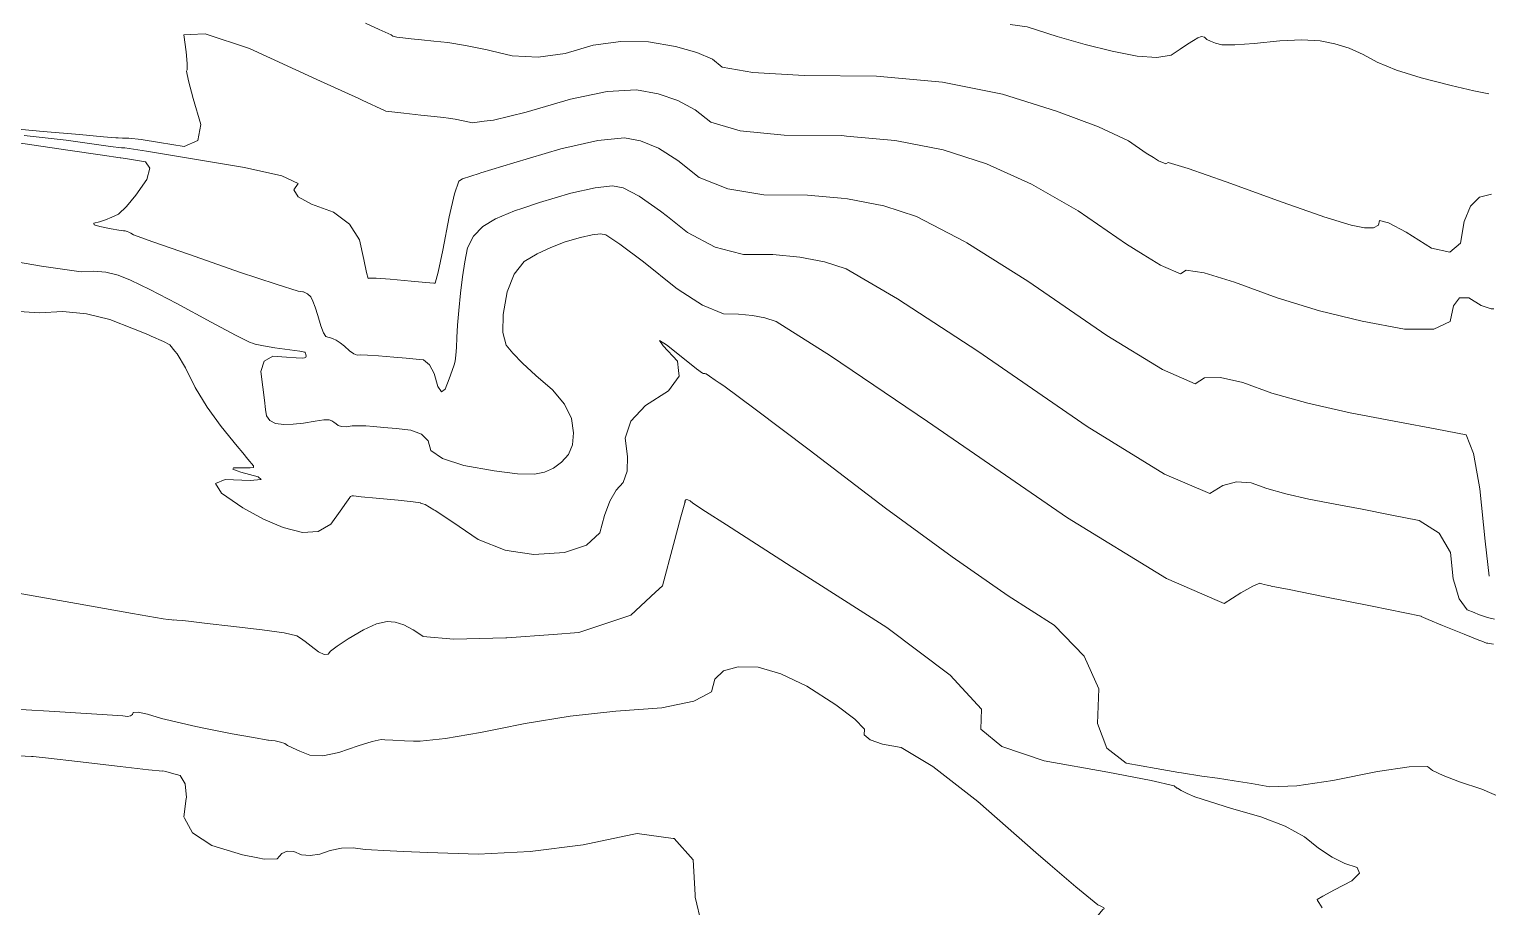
# Model space of a CAD drawing. Header units: inches. Extents: x 1337389 to 1347141, y 407035 to 414577.
# Drawn here: x 1345769 to 1346535, y 409323 to 409785 of the extents above; entities that cross this region are included whole.
import ezdxf

# ---------------------------------------------------------------- set-up
doc = ezdxf.new("R2010")
doc.units = ezdxf.units.IN
doc.header["$MEASUREMENT"] = 0
doc.layers.add('Topo', color=7, linetype='Continuous', lineweight=15, true_color=0x459900)

msp = doc.modelspace()

# ---------------------------------------------------------------- linework, layer by layer
at = {"layer": 'Topo'}
msp.add_line((1346019.5741, 409464.8731, 865), (1346043.879, 409466.6211, 865), dxfattribs=at)
for points, elevation in [([(1345945.3061, 409788.003), (1345952.4511, 409784.7131), (1345958.685, 409781.7792), (1345959.6211, 409781.221), (1345961.7059, 409780.6949), (1345964.9419, 409780.199), (1345969.3276, 409779.7338), (1345974.729, 409779.179), (1345981.144, 409778.533), (1345988.5729, 409777.797), (1345997.908, 409776.2641), (1346009.1479, 409773.934), (1346011.2489, 409773.434)], 835), ([(1346395.346, 409776.631), (1346392.023, 409777.4829), (1346389.3958, 409778.4281), (1346387.4652, 409779.4658), (1346386.229, 409780.598), (1346384.636, 409780.8889), (1346382.6839, 409780.3371), (1346380.3751, 409778.9438), (1346377.2831, 409776.947), (1346373.4079, 409774.3451), (1346368.7512, 409771.138), (1346361.2329, 409769.8919), (1346350.8549, 409770.6081), (1346337.6159, 409773.2851), (1346323.5641, 409776.7469), (1346308.6982, 409780.992), (1346293.0172, 409786.0211), (1346284.083, 409787.2319)], 830), ([(1345749.5649, 409733.5037), (1345775.937, 409731.021), (1345794.9599, 409729.3642), (1345807.6669, 409728.2548), (1345814.058, 409727.695), (1345814.134, 409727.684), (1345815.2939, 409727.6491), (1345817.5371, 409727.589), (1345820.864, 409727.5061), (1345827.3659, 409726.7391), (1345837.045, 409725.2881), (1345849.9, 409723.1531), (1345857.131, 409726.2901), (1345858.74, 409734.6988), (1345854.7258, 409748.3801), (1345852.2031, 409757.719), (1345851.172, 409762.7151), (1345851.6329, 409763.3692), (1345851.5699, 409766.778), (1345850.9829, 409772.9409), (1345849.8729, 409781.8589), (1345853.102, 409782.017)], 840), ([(1345853.102, 409782.017), (1345860.964, 409782.4019), (1345884.255, 409774.5691), (1345919.747, 409758.361), (1345941.782, 409748.283)], 840), ([(1346535.5971, 409750.7839), (1346527.7771, 409752.422), (1346515.9218, 409755.2481), (1346500.0319, 409759.264), (1346487.0271, 409763.3089), (1346476.9081, 409767.3839), (1346469.6751, 409771.4869), (1346462.2841, 409774.7391), (1346454.7352, 409777.1391), (1346447.027, 409778.6869), (1346437.372, 409779.2239), (1346425.7689, 409778.7501), (1346412.2189, 409777.2651), (1346402.078, 409776.558), (1346395.346, 409776.631)], 830), ([(1346011.2489, 409773.434), (1346022.293, 409770.8069), (1346035.9711, 409770.1669), (1346050.1811, 409772.0129), (1346064.9229, 409776.346), (1346079.51, 409778.392), (1346093.9431, 409778.1502), (1346108.221, 409775.622), (1346119.454, 409772.5611), (1346127.6411, 409768.9682), (1346132.7832, 409764.844), (1346148.8541, 409761.9949), (1346175.8551, 409760.423), (1346213.7869, 409760.127), (1346248.5373, 409756.8948), (1346280.1071, 409750.7273), (1346308.4952, 409741.6218), (1346330.5259, 409733.4141), (1346346.198, 409726.105), (1346355.511, 409719.694), (1346359.478, 409717.259)], 835), ([(1346007.6318, 409736.368), (1346012.4669, 409737.0321), (1346029.6361, 409741.2151), (1346052.9558, 409748.069), (1346072.298, 409751.9669), (1346087.661, 409752.9069), (1346099.0451, 409750.8909), (1346109.3429, 409747.3751), (1346118.553, 409742.3578), (1346126.6759, 409735.842), (1346142.2359, 409731.418), (1346165.2318, 409729.0879), (1346195.6649, 409728.8511), (1346198.0219, 409728.631)], 840), ([(1345941.782, 409748.283), (1345943.5241, 409747.486), (1345955.585, 409741.9458), (1345955.9319, 409741.7389), (1345959.183, 409741.282), (1345965.3389, 409740.5729), (1345974.4, 409739.613), (1345981.3581, 409738.882), (1345986.2121, 409738.38), (1345988.9631, 409738.107), (1345992.4191, 409737.5399), (1345996.5812, 409736.6769), (1346001.4489, 409735.5187), (1346007.6318, 409736.368)], 840), ([(1345765.9141, 409728.9819), (1345787.8899, 409726.5041), (1345801.4961, 409724.4749), (1345811.1839, 409723.1068), (1345816.956, 409722.3999), (1345818.8101, 409722.353), (1345830.2179, 409720.633), (1345851.182, 409717.239), (1345881.7001, 409712.1709), (1345901.269, 409707.66), (1345909.8881, 409703.706), (1345907.5571, 409700.3089), (1345909.8669, 409696.6509), (1345916.8169, 409692.7321), (1345928.409, 409688.5521), (1345936.8609, 409682.3198), (1345942.176, 409674.0369), (1345944.352, 409663.7019), (1345945.874, 409656.913), (1345946.7421, 409653.6711), (1345946.9571, 409653.975), (1345950.792, 409653.8531), (1345958.25, 409653.305), (1345969.3276, 409652.3319), (1345976.9652, 409651.6562), (1345981.1589, 409651.279), (1345981.9101, 409651.1987), (1345983.4959, 409656.999), (1345985.9149, 409668.6781), (1345989.1678, 409686.235), (1345991.987, 409698.323), (1345994.371, 409704.9409), (1345996.3211, 409706.0891), (1346004.959, 409708.9739)], 845), ([(1346004.959, 409708.9739), (1346005.9121, 409709.292), (1346023.1429, 409714.5482), (1346048.0151, 409721.8579), (1346067.4271, 409726.23), (1346081.378, 409727.664), (1346089.8691, 409726.16), (1346099.232, 409722.189), (1346109.465, 409715.748), (1346120.5691, 409706.8399), (1346135.617, 409700.8411), (1346154.6091, 409697.753), (1346177.5439, 409697.574), (1346195.1988, 409695.9321)], 845), ([(1346198.0219, 409728.631), (1346223.5461, 409726.2571), (1346224.5949, 409726.052)], 840), ([(1346224.5949, 409726.052), (1346248.875, 409721.308), (1346271.6521, 409714.003), (1346295.298, 409703.3089), (1346319.8121, 409689.2259), (1346345.194, 409671.7532), (1346354.0339, 409666.3249)], 840), ([(1345761.7222, 409725.314), (1345788.8581, 409721.2671), (1345807.0751, 409718.565), (1345816.374, 409717.2099), (1345816.756, 409717.201), (1345819.1009, 409716.847), (1345823.411, 409716.1489), (1345829.6851, 409715.107), (1345831.9819, 409711.6639), (1345830.302, 409705.8201), (1345824.645, 409697.574), (1345819.6881, 409691.5072), (1345815.4329, 409687.618), (1345811.8771, 409685.907), (1345808.5499, 409684.541), (1345805.452, 409683.5209), (1345802.581, 409682.8461), (1345802.6461, 409682.0221), (1345805.646, 409681.049), (1345811.5809, 409679.9279), (1345815.7061, 409679.1881), (1345818.0211, 409678.8309), (1345818.5239, 409678.856), (1345819.0269, 409678.8071), (1345819.5301, 409678.6841), (1345820.0321, 409678.4879), (1345820.8341, 409678.1019), (1345821.9369, 409677.5269), (1345823.339, 409676.763), (1345833.419, 409673.083), (1345852.1752, 409666.4859), (1345879.608, 409656.9729), (1345888.1029, 409654.116)], 850), ([(1346359.478, 409717.259), (1346362.0901, 409715.655), (1346365.9352, 409713.987), (1346367.045, 409714.69), (1346377.6041, 409711.5591), (1346397.6131, 409704.5931), (1346427.071, 409693.7919), (1346447.5001, 409686.683)], 835), ([(1346027.946, 409690.7619), (1346036.705, 409693.7739), (1346053.1022, 409698.5929), (1346065.899, 409701.4761), (1346075.096, 409702.421), (1346080.694, 409701.4298), (1346089.1211, 409697.0018), (1346100.377, 409689.138), (1346103.9858, 409686.2419)], 850), ([(1346195.1988, 409695.9321), (1346198.5559, 409695.62), (1346217.6441, 409691.8901), (1346234.8092, 409686.3851), (1346260.0699, 409673.203), (1346261.3581, 409672.398)], 845), ([(1346525.939, 409691.7228), (1346530.764, 409696.5019), (1346537.0948, 409698.0042)], 835), ([(1345912.3169, 409646.7611), (1345912.6349, 409646.7189), (1345914.8559, 409645.7279), (1345916.501, 409644.1179), (1345917.5701, 409641.8879), (1345918.797, 409638.608), (1345920.1841, 409634.2781), (1345921.7279, 409628.899), (1345923.1319, 409625.2131), (1345924.396, 409623.2201), (1345925.5199, 409622.9211), (1345926.816, 409622.4949), (1345928.287, 409621.9408), (1345929.9299, 409621.261), (1345931.8981, 409619.9872), (1345934.1918, 409618.118), (1345936.81, 409615.6541), (1345939.072, 409614.078), (1345940.979, 409613.389), (1345942.5301, 409613.5861), (1345946.236, 409613.4829), (1345952.097, 409613.08), (1345960.1119, 409612.376), (1345966.727, 409611.783), (1345971.9419, 409611.302), (1345975.7548, 409610.9329), (1345978.9199, 409608.409), (1345981.437, 409603.729), (1345983.3048, 409596.8942), (1345985.2329, 409594.1611), (1345987.2221, 409595.5292), (1345989.2701, 409600.998), (1345990.8091, 409605.2908), (1345991.8379, 409608.4069), (1345992.3561, 409610.347), (1345992.755, 409613.369), (1345993.0339, 409617.4719), (1345993.193, 409622.658), (1345993.615, 409629.1529), (1345994.298, 409636.958), (1345995.2441, 409646.072), (1345996.3259, 409654.5891), (1345997.546, 409662.5079), (1345998.9021, 409669.829), (1346002.034, 409676.0209), (1346006.9419, 409681.0851), (1346013.6252, 409685.0203), (1346023.546, 409689.25), (1346027.946, 409690.7619)], 850), ([(1346447.5001, 409686.683), (1346448.9899, 409686.165), (1346463.37, 409681.712), (1346470.2121, 409680.434), (1346474.9509, 409680.4251), (1346477.5901, 409681.6849), (1346478.1271, 409684.2149), (1346482.9691, 409683.0439), (1346492.114, 409678.1742), (1346505.5639, 409669.603), (1346515.1319, 409667.664), (1346520.82, 409672.3549), (1346522.6261, 409683.6781), (1346525.939, 409691.7228)], 835), ([(1346103.9858, 409686.2419), (1346114.463, 409677.8381), (1346128.9988, 409670.265), (1346137.1452, 409668.1739)], 850), ([(1345885.947, 409619.648), (1345887.2571, 409619.194), (1345891.5962, 409618.2498), (1345897.6901, 409617.2572), (1345905.5391, 409616.2149), (1345910.796, 409615.4721), (1345913.4597, 409615.0251), (1345913.5319, 409614.875), (1345913.665, 409614.48), (1345913.858, 409613.8389), (1345914.113, 409612.953), (1345913.8998, 409612.3339), (1345913.2191, 409611.9819), (1345912.0698, 409611.899), (1345908.9049, 409612.0099), (1345903.723, 409612.3161), (1345896.5241, 409612.8171), (1345892.063, 409610.352), (1345890.339, 409604.9199), (1345891.3521, 409596.5211), (1345892.173, 409589.809), (1345892.801, 409584.7861), (1345893.2369, 409581.4501), (1345894.9597, 409579.0491), (1345897.9709, 409577.582), (1345902.2689, 409577.05), (1345907.175, 409577.0769), (1345912.6889, 409577.664), (1345918.8119, 409578.811), (1345923.3211, 409579.398), (1345926.2179, 409579.4269), (1345927.501, 409578.896), (1345928.705, 409578.214), (1345929.8299, 409577.3811), (1345930.876, 409576.3959), (1345932.6231, 409575.8739), (1345935.069, 409575.813), (1345938.2169, 409576.2139), (1345941.6781, 409576.3619), (1345945.4531, 409576.2559), (1345949.5429, 409575.897), (1345954.8481, 409575.4069), (1345961.3691, 409574.788), (1345969.1059, 409574.039), (1345974.7191, 409571.879), (1345978.206, 409568.307), (1345979.5679, 409563.324), (1345985.791, 409559.0409), (1345996.8751, 409555.4602), (1346012.82, 409552.579), (1346025.2191, 409551.0381), (1346034.0731, 409550.8361), (1346039.3831, 409551.9751), (1346044.1379, 409554.0681), (1346048.3389, 409557.1181), (1346051.9859, 409561.1229), (1346054.0538, 409566.305), (1346054.5431, 409572.6629), (1346053.4521, 409580.1981), (1346049.8089, 409587.724), (1346043.613, 409595.2428), (1346034.8649, 409602.7529), (1346027.8689, 409609.1581), (1346022.6261, 409614.458), (1346019.136, 409618.6521), (1346017.4889, 409625.4161), (1346017.685, 409634.75), (1346019.725, 409646.6531), (1346023.372, 409655.9341), (1346028.626, 409662.5939), (1346035.4859, 409666.6339), (1346042.7003, 409670.1018), (1346050.2668, 409673.0011), (1346058.1881, 409675.3289), (1346064.37, 409676.721), (1346068.814, 409677.1779), (1346071.5179, 409676.6991), (1346079.0102, 409671.8161), (1346091.2891, 409662.5278), (1346108.3561, 409648.836), (1346109.589, 409648.0318)], 855), ([(1346261.3581, 409672.398), (1346293.4259, 409652.3461), (1346334.877, 409623.8118), (1346364.158, 409605.834), (1346381.2689, 409598.4099), (1346386.2099, 409601.541), (1346394.591, 409601.7639), (1346406.413, 409599.0771), (1346421.6749, 409593.481), (1346440.4742, 409588.1378), (1346462.8102, 409583.0491), (1346488.684, 409578.214), (1346507.4509, 409574.6861), (1346519.1119, 409572.4661), (1346523.6679, 409571.5539), (1346527.618, 409561.7802), (1346527.7739, 409560.9099)], 845), ([(1345730.6088, 409668.0941), (1345739.3951, 409666.4339), (1345774.9199, 409660.2338), (1345795.9109, 409657.293), (1345802.368, 409657.6099), (1345808.8179, 409656.9829), (1345815.2599, 409655.4111), (1345821.694, 409652.8942), (1345831.9791, 409647.9499), (1345846.1151, 409640.58), (1345864.1019, 409630.7829), (1345876.9542, 409623.953), (1345884.672, 409620.09), (1345885.947, 409619.648)], 855), ([(1346137.1452, 409668.1739), (1346143.985, 409666.418), (1346159.4219, 409666.297), (1346173.5649, 409664.9819), (1346186.413, 409662.472), (1346197.9661, 409658.766), (1346224.8419, 409643.097), (1346267.04, 409615.4658), (1346324.5598, 409575.8709), (1346365.1929, 409550.923), (1346388.937, 409540.622), (1346395.7919, 409544.9668), (1346403.084, 409546.866), (1346410.8118, 409546.3179), (1346418.977, 409543.3251), (1346429.0329, 409540.4671), (1346440.9809, 409537.7451), (1346454.8211, 409535.1579), (1346469.1001, 409532.422), (1346483.8149, 409529.537), (1346498.9691, 409526.502), (1346509.5301, 409519.877), (1346515.4989, 409509.6623), (1346516.875, 409495.856), (1346518.206, 409491.2749)], 850), ([(1346354.0339, 409666.3249), (1346363.124, 409660.7441), (1346364.683, 409660.068)], 840), ([(1346364.683, 409660.068), (1346373.602, 409656.1991), (1346376.6269, 409658.116), (1346386.0979, 409656.6608), (1346402.0129, 409651.835), (1346424.373, 409643.6362), (1346446.698, 409636.784), (1346468.989, 409631.278), (1346491.2451, 409627.1191), (1346506.665, 409627.089), (1346515.2489, 409631.1888), (1346516.9972, 409639.419), (1346520.2911, 409643.548), (1346525.132, 409643.579), (1346531.518, 409639.5088), (1346536.8599, 409637.7021), (1346538.267, 409637.8511)], 840), ([(1345531.298, 409656.249), (1345532.697, 409656.2751), (1345538.8649, 409654.1769), (1345559.5709, 409652.304), (1345594.814, 409650.656), (1345644.596, 409649.231), (1345685.2299, 409646.8751), (1345716.7161, 409643.586), (1345739.0539, 409639.366), (1345758.0831, 409636.7561), (1345773.802, 409635.7549), (1345786.212, 409636.365), (1345798.6079, 409635.1589), (1345810.99, 409632.1371), (1345823.357, 409627.3001), (1345830.8869, 409624.218)], 860), ([(1345888.1029, 409654.116), (1345898.8291, 409650.508), (1345909.838, 409647.0901), (1345912.3169, 409646.7611)], 850), ([(1346109.589, 409648.0318), (1346122.38, 409639.6882), (1346133.362, 409635.0829), (1346141.3011, 409635.021), (1346148.574, 409634.3441), (1346155.1821, 409633.0531), (1346161.1231, 409631.1468), (1346189.6141, 409612.992), (1346240.654, 409578.5861), (1346314.243, 409527.9301), (1346366.227, 409496.0129), (1346392.9402, 409484.423)], 855), ([(1345830.8869, 409624.218), (1345832.7083, 409623.4731), (1345839.0431, 409620.6548), (1345842.362, 409618.8469), (1345845.1, 409615.589)], 860), ([(1346109.787, 409605.2898), (1346109.172, 409610.266), (1346101.636, 409618.319), (1346099.7451, 409621.174), (1346103.499, 409618.8321), (1346112.8991, 409611.2911), (1346119.3118, 409606.263), (1346122.4441, 409603.9652)], 860), ([(1345845.1, 409615.589), (1345846.2609, 409614.2069), (1345850.742, 409606.7349), (1345855.804, 409596.43), (1345862.008, 409586.1511), (1345869.3519, 409575.8982), (1345877.8371, 409565.671), (1345880.8341, 409562.029)], 860), ([(1346021.8739, 409510.337), (1346033.7961, 409508.5511), (1346049.894, 409509.709), (1346061.43, 409513.53), (1346068.403, 409520.0149), (1346070.814, 409529.163), (1346073.6671, 409536.6299), (1346076.962, 409542.415), (1346080.7, 409546.5199), (1346082.7299, 409552.4478), (1346083.0521, 409560.199), (1346081.666, 409569.7737), (1346084.79, 409578.6972), (1346092.4229, 409586.97), (1346104.566, 409594.5909), (1346110.1491, 409602.3568), (1346109.787, 409605.2898)], 860), ([(1346122.4441, 409603.9652), (1346122.739, 409603.748), (1346123.1801, 409603.7439), (1346123.583, 409603.7061), (1346123.9501, 409603.6351), (1346124.28, 409603.529), (1346125.9951, 409602.4289), (1346129.0949, 409600.336), (1346131.114, 409598.9459)], 860), ([(1346131.114, 409598.9459), (1346133.58, 409597.2489), (1346149.9981, 409584.996), (1346178.3511, 409563.577), (1346218.6371, 409532.9919), (1346253.5319, 409507.449), (1346283.0341, 409486.9491), (1346307.1449, 409471.492), (1346323.004, 409455.149), (1346330.613, 409437.922), (1346329.9699, 409419.8089), (1346334.7892, 409406.8), (1346345.0712, 409398.892), (1346360.8141, 409396.0879), (1346372.702, 409394.0672)], 860), ([(1345880.8341, 409562.029), (1345883.502, 409558.787), (1345886.3472, 409555.2439), (1345886.371, 409555.0429), (1345886.397, 409554.832), (1345886.4262, 409554.6121), (1345886.4561, 409554.3809), (1345884.7218, 409554.2481), (1345881.224, 409554.21), (1345880.1411, 409554.222)], 860), ([(1346527.7739, 409560.9099), (1346530.964, 409543.1459), (1346533.7048, 409515.65), (1346535.7561, 409497.2269)], 845), ([(1345877.7861, 409552.643), (1345879.768, 409551.9059), (1345888.8361, 409549.4839), (1345890.484, 409548.048), (1345884.7119, 409547.599), (1345871.52, 409548.1351), (1345866.4639, 409545.923), (1345869.544, 409540.9609), (1345880.7611, 409533.2502), (1345891.5919, 409527.2271), (1345902.037, 409522.893), (1345912.0971, 409520.2469), (1345920.4411, 409520.7899), (1345927.0678, 409524.5239), (1345931.9792, 409531.4469), (1345935.2929, 409536.162), (1345937.01, 409538.669), (1345937.13, 409538.969), (1345937.365, 409539.1882), (1345937.7149, 409539.3279), (1345938.1811, 409539.387), (1345938.5449, 409539.4222), (1345938.8091, 409539.4321), (1345938.9729, 409539.418), (1345942.9691, 409539.032), (1345950.7971, 409538.274), (1345962.4583, 409537.145), (1345970.2501, 409536.3271), (1345974.173, 409535.8178), (1345974.227, 409535.619), (1345974.6591, 409535.4139), (1345975.4681, 409535.205), (1345976.6551, 409534.991), (1345981.2349, 409532.195)], 860), ([(1345880.1411, 409554.222), (1345875.9611, 409554.2701), (1345875.4759, 409553.5021), (1345877.7861, 409552.643)], 860), ([(1346097.7549, 409488.7479), (1346101.405, 409492.142), (1346107.1491, 409513.939), (1346111.017, 409528.514), (1346113.0089, 409535.865), (1346113.1259, 409535.993), (1346113.1892, 409536.1781), (1346113.1991, 409536.4201), (1346113.1562, 409536.718), (1346113.2741, 409537.0101), (1346113.553, 409537.2929), (1346113.9929, 409537.5689), (1346114.7589, 409537.3952), (1346115.85, 409536.769), (1346117.268, 409535.6928), (1346124.031, 409531.3151)], 865), ([(1345981.2349, 409532.195), (1345981.8739, 409531.8051), (1345991.127, 409525.6491), (1346004.4129, 409516.5211), (1346018.636, 409510.822), (1346021.8739, 409510.337)], 860), ([(1346124.031, 409531.3151), (1346134.9629, 409524.2369), (1346168.9347, 409502.4019), (1346219.185, 409470.1859), (1346252.5598, 409445.1781), (1346269.059, 409427.3771), (1346268.683, 409416.782), (1346279.6181, 409407.7259), (1346301.863, 409400.2101), (1346335.4188, 409394.231), (1346358.2431, 409389.849), (1346370.334, 409387.0629), (1346371.692, 409385.8731), (1346371.98, 409385.699)], 865), ([(1345750.6791, 409490.3401), (1345793.4259, 409482.83), (1345822.835, 409477.6821), (1345838.9079, 409474.894), (1345841.644, 409474.4678), (1345843.5049, 409474.222), (1345844.492, 409474.1569), (1345844.604, 409474.2707), (1345846.1701, 409474.182), (1345849.1881, 409473.8899), (1345853.6599, 409473.3941), (1345862.1171, 409472.423), (1345874.5589, 409470.9789), (1345890.987, 409469.0601), (1345902.54, 409467.3698), (1345909.2201, 409465.9088), (1345911.0258, 409464.6768), (1345913.5309, 409462.863), (1345916.733, 409460.4689), (1345920.6341, 409457.4928), (1345923.62, 409456.057), (1345925.6939, 409456.1609), (1345926.8538, 409457.8059), (1345930.3219, 409460.506), (1345936.1001, 409464.262), (1345944.1862, 409469.0741), (1345951.0149, 409472.1429), (1345956.586, 409473.4681), (1345960.8991, 409473.051), (1345965.4828, 409471.599), (1345970.3381, 409469.1119), (1345975.3332, 409465.6811)], 865), ([(1346043.879, 409466.6211), (1346057.303, 409467.5859), (1346084.789, 409476.691), (1346097.7549, 409488.7479)], 865), ([(1346392.9402, 409484.423), (1346396.604, 409482.833), (1346405.375, 409488.3923), (1346411.5781, 409491.968), (1346415.212, 409493.56), (1346416.2781, 409493.1691), (1346417.591, 409492.7961), (1346419.1519, 409492.4411), (1346420.9589, 409492.103), (1346421.2202, 409492.051)], 855), ([(1346421.2202, 409492.051), (1346430.7478, 409490.1589), (1346448.5179, 409486.6082), (1346474.2699, 409481.451), (1346491.4419, 409477.9739), (1346500.0341, 409476.1781), (1346500.045, 409476.0629), (1346503.816, 409474.4429), (1346511.3449, 409471.3189), (1346522.633, 409466.6889), (1346530.347, 409463.597), (1346531.9419, 409462.9989)], 855), ([(1346518.206, 409491.2749), (1346519.786, 409485.8349), (1346520.1, 409485.3952)], 850), ([(1346520.1, 409485.3952), (1346524.2308, 409479.5992), (1346527.8879, 409478.0991)], 850), ([(1346527.8879, 409478.0991), (1346530.2101, 409477.146), (1346534.9871, 409475.4879), (1346538.5611, 409474.6229)], 850), ([(1345975.3332, 409465.6811), (1345975.463, 409465.591), (1345991.666, 409464.1629), (1346018.9461, 409464.828), (1346019.5741, 409464.8731)], 865), ([(1346531.9419, 409462.9989), (1346534.4891, 409462.0431), (1346535.0569, 409462.0259), (1346538.1609, 409461.4329)], 855), ([(1346122.292, 409433.8741), (1346127.08, 409436.469), (1346128.8321, 409443.1149), (1346133.4971, 409447.4731), (1346141.077, 409449.543), (1346151.572, 409449.326), (1346163.629, 409445.937), (1346177.249, 409439.375), (1346192.4311, 409429.6411), (1346202.517, 409422.127), (1346207.5048, 409416.8309), (1346207.3961, 409413.7549), (1346210.571, 409411.1249), (1346217.031, 409408.942), (1346226.774, 409407.2071), (1346243.438, 409397.1391), (1346267.0221, 409378.7408), (1346297.5258, 409352.011), (1346305.016, 409345.5589)], 870), ([(1345742.6611, 409428.3529), (1345779.0159, 409426.2317), (1345804.0489, 409424.7241), (1345817.761, 409423.8297), (1345820.1511, 409423.5501), (1345821.8451, 409423.759), (1345822.8439, 409424.457), (1345823.146, 409425.6419), (1345825.7731, 409425.7079), (1345830.7251, 409424.6519), (1345838.0008, 409422.4759), (1345847.848, 409420.048), (1345854.5039, 409418.612)], 870), ([(1346015.3227, 409416.9598), (1346029.1211, 409419.7851), (1346052.8551, 409423.5711), (1346076.843, 409426.3359), (1346101.0859, 409428.0791), (1346117.8319, 409431.4569), (1346122.292, 409433.8741)], 870), ([(1345854.5039, 409418.612), (1345860.267, 409417.3679), (1345875.2561, 409414.4369), (1345886.495, 409412.3371), (1345893.982, 409411.0681), (1345894.2239, 409411.0398)], 870), ([(1345894.2239, 409411.0398), (1345897.7191, 409410.6321), (1345900.674, 409410.0241), (1345902.8488, 409409.245), (1345904.2419, 409408.294), (1345906.902, 409406.946), (1345910.828, 409405.2001), (1345916.021, 409403.0581), (1345922.8522, 409402.8251), (1345931.3222, 409404.5009), (1345941.4309, 409408.0879), (1345948.83, 409410.4019), (1345953.5182, 409411.4441), (1345955.4959, 409411.214), (1345959.5579, 409410.971), (1345965.704, 409410.713), (1345970.4411, 409410.557)], 870), ([(1345970.4411, 409410.557), (1345973.934, 409410.4419), (1345987.2472, 409411.864), (1346005.642, 409414.9779), (1346015.3227, 409416.9598)], 870), ([(1345763.158, 409402.7188), (1345769.8051, 409402.5071), (1345770.6501, 409402.458), (1345778.6828, 409401.551), (1345793.9039, 409399.7859), (1345816.3131, 409397.1629), (1345831.267, 409395.4751), (1345838.767, 409394.7209), (1345838.8129, 409394.9009), (1345840.3571, 409394.5692), (1345843.3972, 409393.724), (1345847.935, 409392.3669), (1345850.526, 409388.0732), (1345851.1611, 409380.9482)], 875), ([(1346372.702, 409394.0672), (1346374.0531, 409393.837), (1346384.7879, 409392.1409), (1346393.019, 409390.9978), (1346401.718, 409389.69), (1346410.8852, 409388.215), (1346420.52, 409386.5739), (1346434.782, 409387.0801), (1346453.6709, 409389.7321), (1346477.1871, 409394.532), (1346493.7439, 409397.021), (1346503.3448, 409397.2001), (1346505.9881, 409395.067), (1346511.6249, 409392.378), (1346520.2571, 409389.131), (1346531.8841, 409385.328), (1346542.5138, 409380.783)], 860), ([(1345851.1611, 409380.9482), (1345851.17, 409380.8428), (1345851.1091, 409380.3681)], 875), ([(1346371.98, 409385.699), (1346373.935, 409384.518), (1346377.063, 409382.999), (1346381.077, 409381.3149), (1346388.8799, 409378.704), (1346400.474, 409375.1651), (1346415.858, 409370.6989), (1346428.5919, 409365.7219), (1346438.676, 409360.2349), (1346446.109, 409354.2381), (1346453.217, 409349.536), (1346460.0011, 409346.1279), (1346466.4599, 409344.0151), (1346467.693, 409341.0121), (1346463.6999, 409337.1181), (1346454.4799, 409332.3329), (1346448.3589, 409329.0679), (1346445.335, 409327.321), (1346445.41, 409327.0939), (1346445.588, 409326.738), (1346445.8712, 409326.2509), (1346446.2569, 409325.635), (1346448.0341, 409322.7939)], 865), ([(1345851.1091, 409380.3681), (1345849.8669, 409370.6769), (1345850.1949, 409370.0611)], 875), ([(1345850.1949, 409370.0611), (1345854.3349, 409362.2839), (1345864.574, 409355.6672), (1345880.5839, 409350.8242), (1345888.7339, 409349.169)], 875), ([(1345965.29, 409352.5059), (1345978.028, 409351.973), (1346004.563, 409351.0991), (1346031.752, 409352.4619), (1346059.596, 409356.06), (1346085.4821, 409361.36)], 875), ([(1346085.4821, 409361.36), (1346088.0949, 409361.895), (1346107.0121, 409359.3079)], 875), ([(1346107.0121, 409359.3079), (1346107.4142, 409359.253), (1346117.5528, 409348.132), (1346118.4551, 409329.707)], 875), ([(1345888.7339, 409349.169), (1345892.0268, 409348.5002), (1345898.9041, 409348.6959), (1345901.215, 409351.411), (1345904.1002, 409352.666), (1345907.5579, 409352.4619), (1345911.5909, 409350.7969), (1345916.139, 409350.3479), (1345921.203, 409351.1131), (1345926.782, 409353.0919), (1345932.6269, 409354.165), (1345938.7389, 409354.3301), (1345945.1159, 409353.5881), (1345958.2121, 409352.802), (1345965.29, 409352.5059)], 875), ([(1346305.016, 409345.5589), (1346318.5459, 409333.903), (1346330.084, 409324.4189), (1346332.1389, 409323.5571), (1346333.2769, 409322.8688), (1346333.4972, 409322.3569), (1346332.8, 409322.02), (1346331.125, 409320.033), (1346328.472, 409316.3959), (1346321.2109, 409305.8228)], 870), ([(1346118.4551, 409329.707), (1346118.5119, 409328.5349), (1346121.9259, 409314.5268), (1346127.795, 409306.1108), (1346136.118, 409303.2849), (1346147.9302, 409299.7809), (1346163.2299, 409295.598), (1346182.019, 409290.7371), (1346194.382, 409287.4369), (1346200.319, 409285.6979), (1346199.8321, 409285.5201), (1346199.9539, 409284.8098), (1346200.6861, 409283.5671), (1346202.029, 409281.7919), (1346203.8631, 409278.5961), (1346206.19, 409273.977), (1346211.828, 409261.895)], 875)]:
    msp.add_lwpolyline(points, dxfattribs=dict(at, elevation=elevation))

doc.saveas('drawing.dxf')
